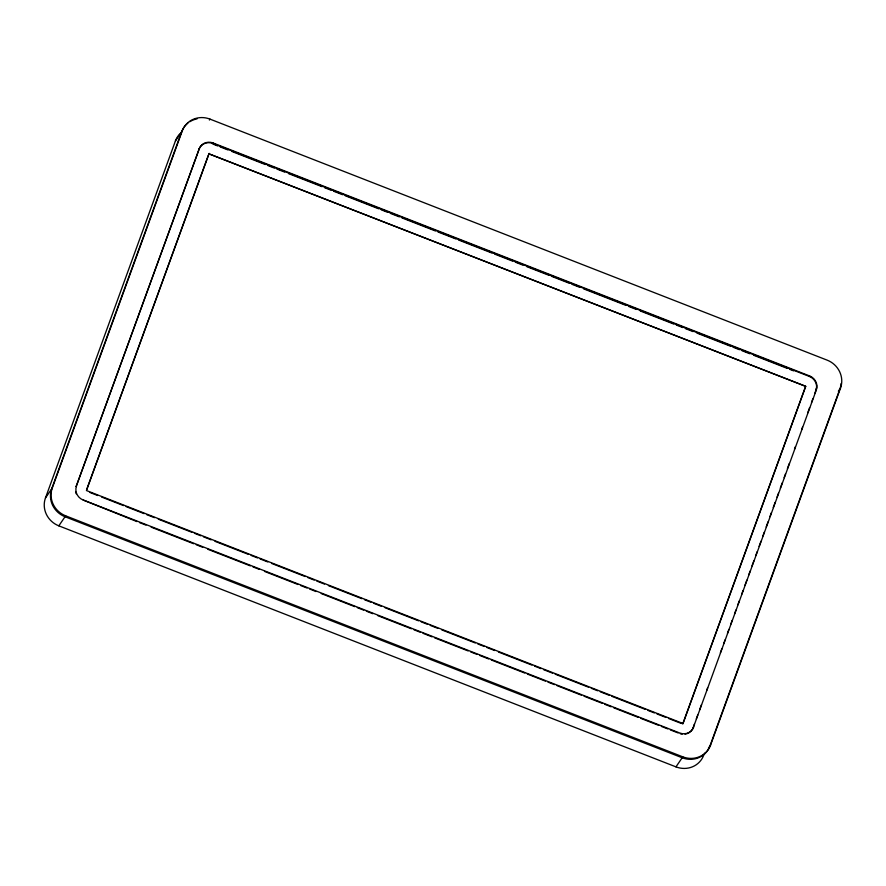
<?xml version="1.0" encoding="UTF-8"?>
<svg xmlns="http://www.w3.org/2000/svg" width="886" height="886" viewBox="0 0 886 886"><rect width="100%" height="100%" fill="white"/><g stroke="black" fill="none" stroke-linecap="round" stroke-linejoin="round"><path stroke-width="1.33" d="M705.311 752.79L703.761 755.071A22.139 21.042 34.3 0 1 675.963 766.866L58.819 525.841A22.139 21.042 34.3 0 1 45.463 497.976L175.417 140.952A22.139 21.042 34.3 0 1 179.736 133.974M45.463 497.976L52.296 487.953L182.239 130.929A22.139 21.042 34.3 0 1 210.037 119.134L827.181 360.159A22.139 21.042 34.3 0 1 840.537 388.024L710.583 745.048L708.412 748.238M199.206 148.881L76.163 486.525L199.206 148.881A11.075 10.521 34.3 0 1 213.094 142.989L809.671 375.974A11.075 10.521 34.3 0 1 816.349 389.906L693.317 727.55A11.075 10.521 34.3 0 1 685.044 734.129M86.618 489.703L208.398 155.105M209.174 153.356L86.451 490.545L683.028 723.53L805.751 386.351L208.863 153.81L805.751 386.351M682.718 723.995L805.44 386.805M693.472 726.708L694.425 724.117M696.307 718.934L697.725 715.035M699.608 709.852L701.502 704.658M706.696 690.393L707.637 687.802M720.384 652.794L721.802 648.895M723.685 643.712L725.102 639.825M727.461 633.335L728.879 629.448M730.762 624.253L732.179 620.366M734.538 613.887L735.956 609.989M737.85 604.806L739.267 600.918M741.626 594.428L743.044 590.541M744.927 585.347L746.82 580.164M748.703 574.981L750.121 571.082M752.004 565.899L753.897 560.705M755.78 555.522L757.198 551.635M759.092 546.44L760.974 541.257M762.868 536.074L764.275 532.176M766.168 526.993L768.051 521.799M769.945 516.616L771.363 512.728M773.245 507.534L775.139 502.351M777.022 497.168L778.44 493.269M780.333 488.086L782.216 482.892M784.11 477.709L785.517 473.822M787.41 468.628L789.293 463.444M794.487 449.18L795.429 446.588M801.575 429.721L802.517 427.13M807.711 412.865L809.594 407.682M811.487 402.488L812.894 398.6M814.788 393.417L815.729 390.815A11.075 10.521 34.3 0 0 816.316 388.112M175.417 140.952L182.239 130.929M209.406 120.042L210.037 119.134M212.474 143.897L213.094 142.989M58.819 525.841L65.653 515.829A22.139 21.042 34.3 0 1 52.296 487.953M76.473 486.071A11.075 10.521 34.3 0 0 83.151 500.003L136.965 521.599M816.349 389.906L816.039 390.361A11.075 10.521 34.3 0 0 809.361 376.428L809.671 375.974M838.355 391.213L840.537 388.024M693.317 727.55L693.627 727.096A11.075 10.521 34.3 0 1 679.728 732.999L83.151 500.003M675.963 766.866L682.796 756.843A22.139 21.042 34.3 0 0 710.583 745.048M809.361 376.428L212.784 143.443A11.075 10.521 34.3 0 0 198.896 149.335M213.77 144.396L217.635 145.913M220.204 146.91L227.935 149.933M231.811 151.44L265.302 164.53M267.882 165.538L274.328 168.052M276.908 169.06L284.639 172.072M288.504 173.59L322.006 186.669M324.575 187.677L331.021 190.191M333.601 191.199L342.616 194.721M345.197 195.728L378.699 208.808M381.268 209.816L387.714 212.33M390.294 213.338L399.309 216.86M401.89 217.867L435.391 230.947M437.961 231.955L456.002 238.999M458.583 240.006L492.084 253.097M494.665 254.105L512.695 261.149M515.275 262.156L523.006 265.169M526.871 266.686L548.777 275.236M551.358 276.244L569.388 283.287M571.968 284.295L579.699 287.308M583.564 288.825L626.092 305.426M628.661 306.434L636.392 309.458M640.257 310.964L673.759 324.043M676.339 325.051L682.785 327.565M685.354 328.573L693.085 331.597M696.95 333.103L730.452 346.193M733.032 347.19L739.478 349.715M742.047 350.723L749.789 353.735M753.654 355.242L787.145 368.332M789.725 369.34L793.59 370.846M90.007 492.505L97.737 495.529M101.602 497.035L123.508 505.596M126.089 506.604L144.13 513.647M146.699 514.655L154.43 517.668M158.295 519.185L191.797 532.264M194.377 533.272L200.823 535.786M203.392 536.794L211.123 539.818M214.988 541.324L248.49 554.403M251.07 555.411L257.516 557.925M260.085 558.933L267.816 561.957M271.681 563.463L305.183 576.542M307.763 577.55L314.209 580.075M316.789 581.072L324.52 584.095M328.385 585.602L361.887 598.692M364.456 599.7L370.902 602.214M373.482 603.222L381.213 606.234M385.078 607.752L418.58 620.831M421.149 621.839L427.595 624.353M430.175 625.361L437.905 628.384M441.771 629.891L475.273 642.97M477.842 643.978L484.288 646.492M486.868 647.5L494.598 650.523M498.464 652.03L531.965 665.109M534.546 666.117L540.981 668.631M543.561 669.639L552.576 673.161M555.157 674.168L588.658 687.259M591.239 688.267L597.673 690.781M600.254 691.789L609.269 695.311M611.849 696.318L645.351 709.398M647.932 710.406L654.366 712.92M656.947 713.928L665.973 717.45M668.542 718.457L681.434 723.485M139.534 522.607L145.98 525.121M151.129 527.137L193.657 543.738M196.227 544.746L202.672 547.26M207.822 549.276L250.35 565.877M252.92 566.885L259.365 569.399M264.526 571.415L298.017 584.505M300.598 585.502L307.043 588.027M309.624 589.024L316.058 591.549M321.219 593.554L354.721 606.644M357.291 607.652L363.736 610.166M366.317 611.174L372.751 613.688M377.912 615.704L411.414 628.783M413.983 629.791L420.429 632.305M423.01 633.313L432.025 636.835M434.605 637.842L468.107 650.922M470.676 651.93L477.122 654.444M479.703 655.452L488.718 658.974M491.298 659.981L524.8 673.061M527.38 674.069L545.411 681.112M547.991 682.12L554.437 684.645M557.006 685.642L581.493 695.211M584.073 696.219L602.115 703.262M604.684 704.27L611.13 706.784M613.71 707.792L638.186 717.35M640.766 718.358L658.807 725.401M661.377 726.409L667.822 728.923M670.403 729.931L678.133 732.943M65.653 515.829L682.796 756.843M187.987 122.999A22.139 21.042 34.3 0 0 181.619 131.848L51.676 488.862A22.139 21.042 34.3 0 0 65.032 516.737L682.176 757.763A22.139 21.042 34.3 0 0 709.963 745.957L839.917 388.932A22.139 21.042 34.3 0 0 841.08 383.527M189.792 121.725A22.139 21.042 34.3 0 1 197.046 118.868M682.209 734.151A11.075 10.521 34.3 0 1 680.326 733.763M76.251 493.845A11.075 10.521 34.3 0 1 75.742 492.029"/></g></svg>
